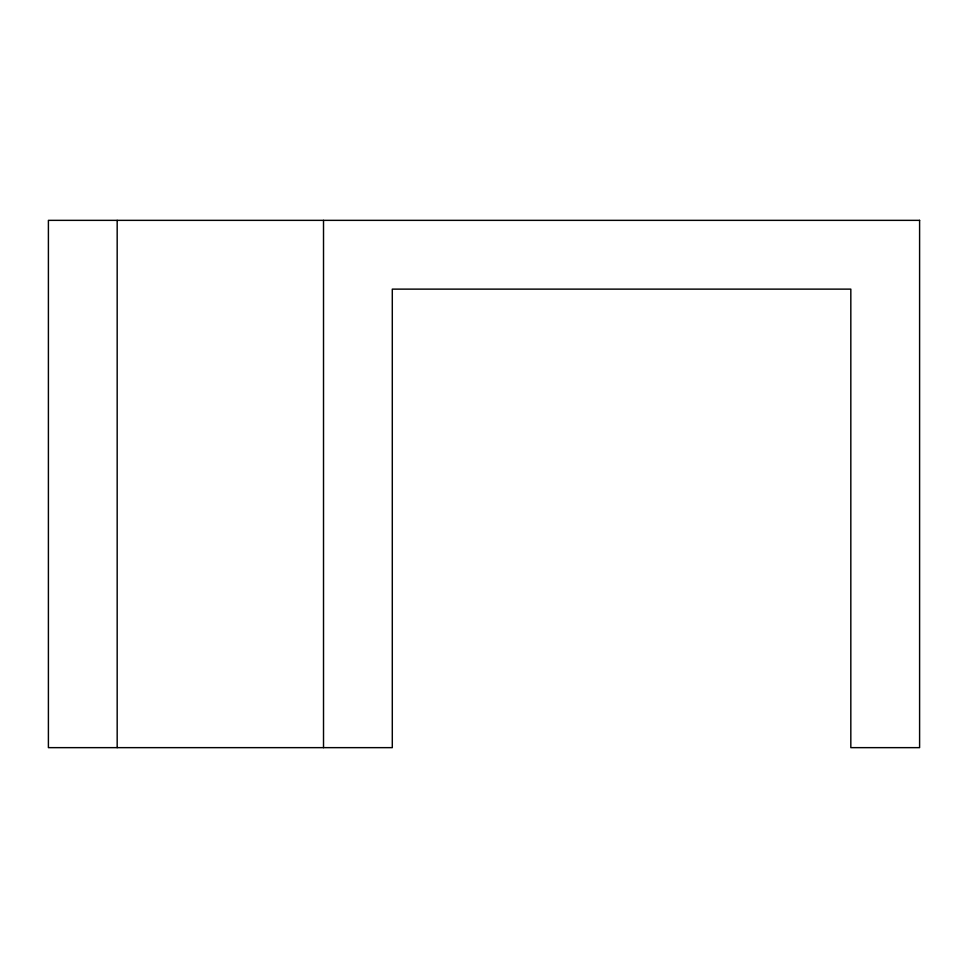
<?xml version="1.0" encoding="UTF-8"?>
<svg xmlns="http://www.w3.org/2000/svg" width="968" height="968" viewBox="0 0 968 968"><rect width="100%" height="100%" fill="white"/><g stroke="black" fill="none" stroke-linecap="round" stroke-linejoin="round"><path stroke-width="1.45" d="M323.518 220.353L323.518 747.647M117.176 220.353L117.176 747.647M919.6 220.353L48.4 220.353L48.4 747.647L392.294 747.647L392.294 289.129L850.824 289.129L850.824 747.647L919.6 747.647L919.6 220.353"/></g></svg>
